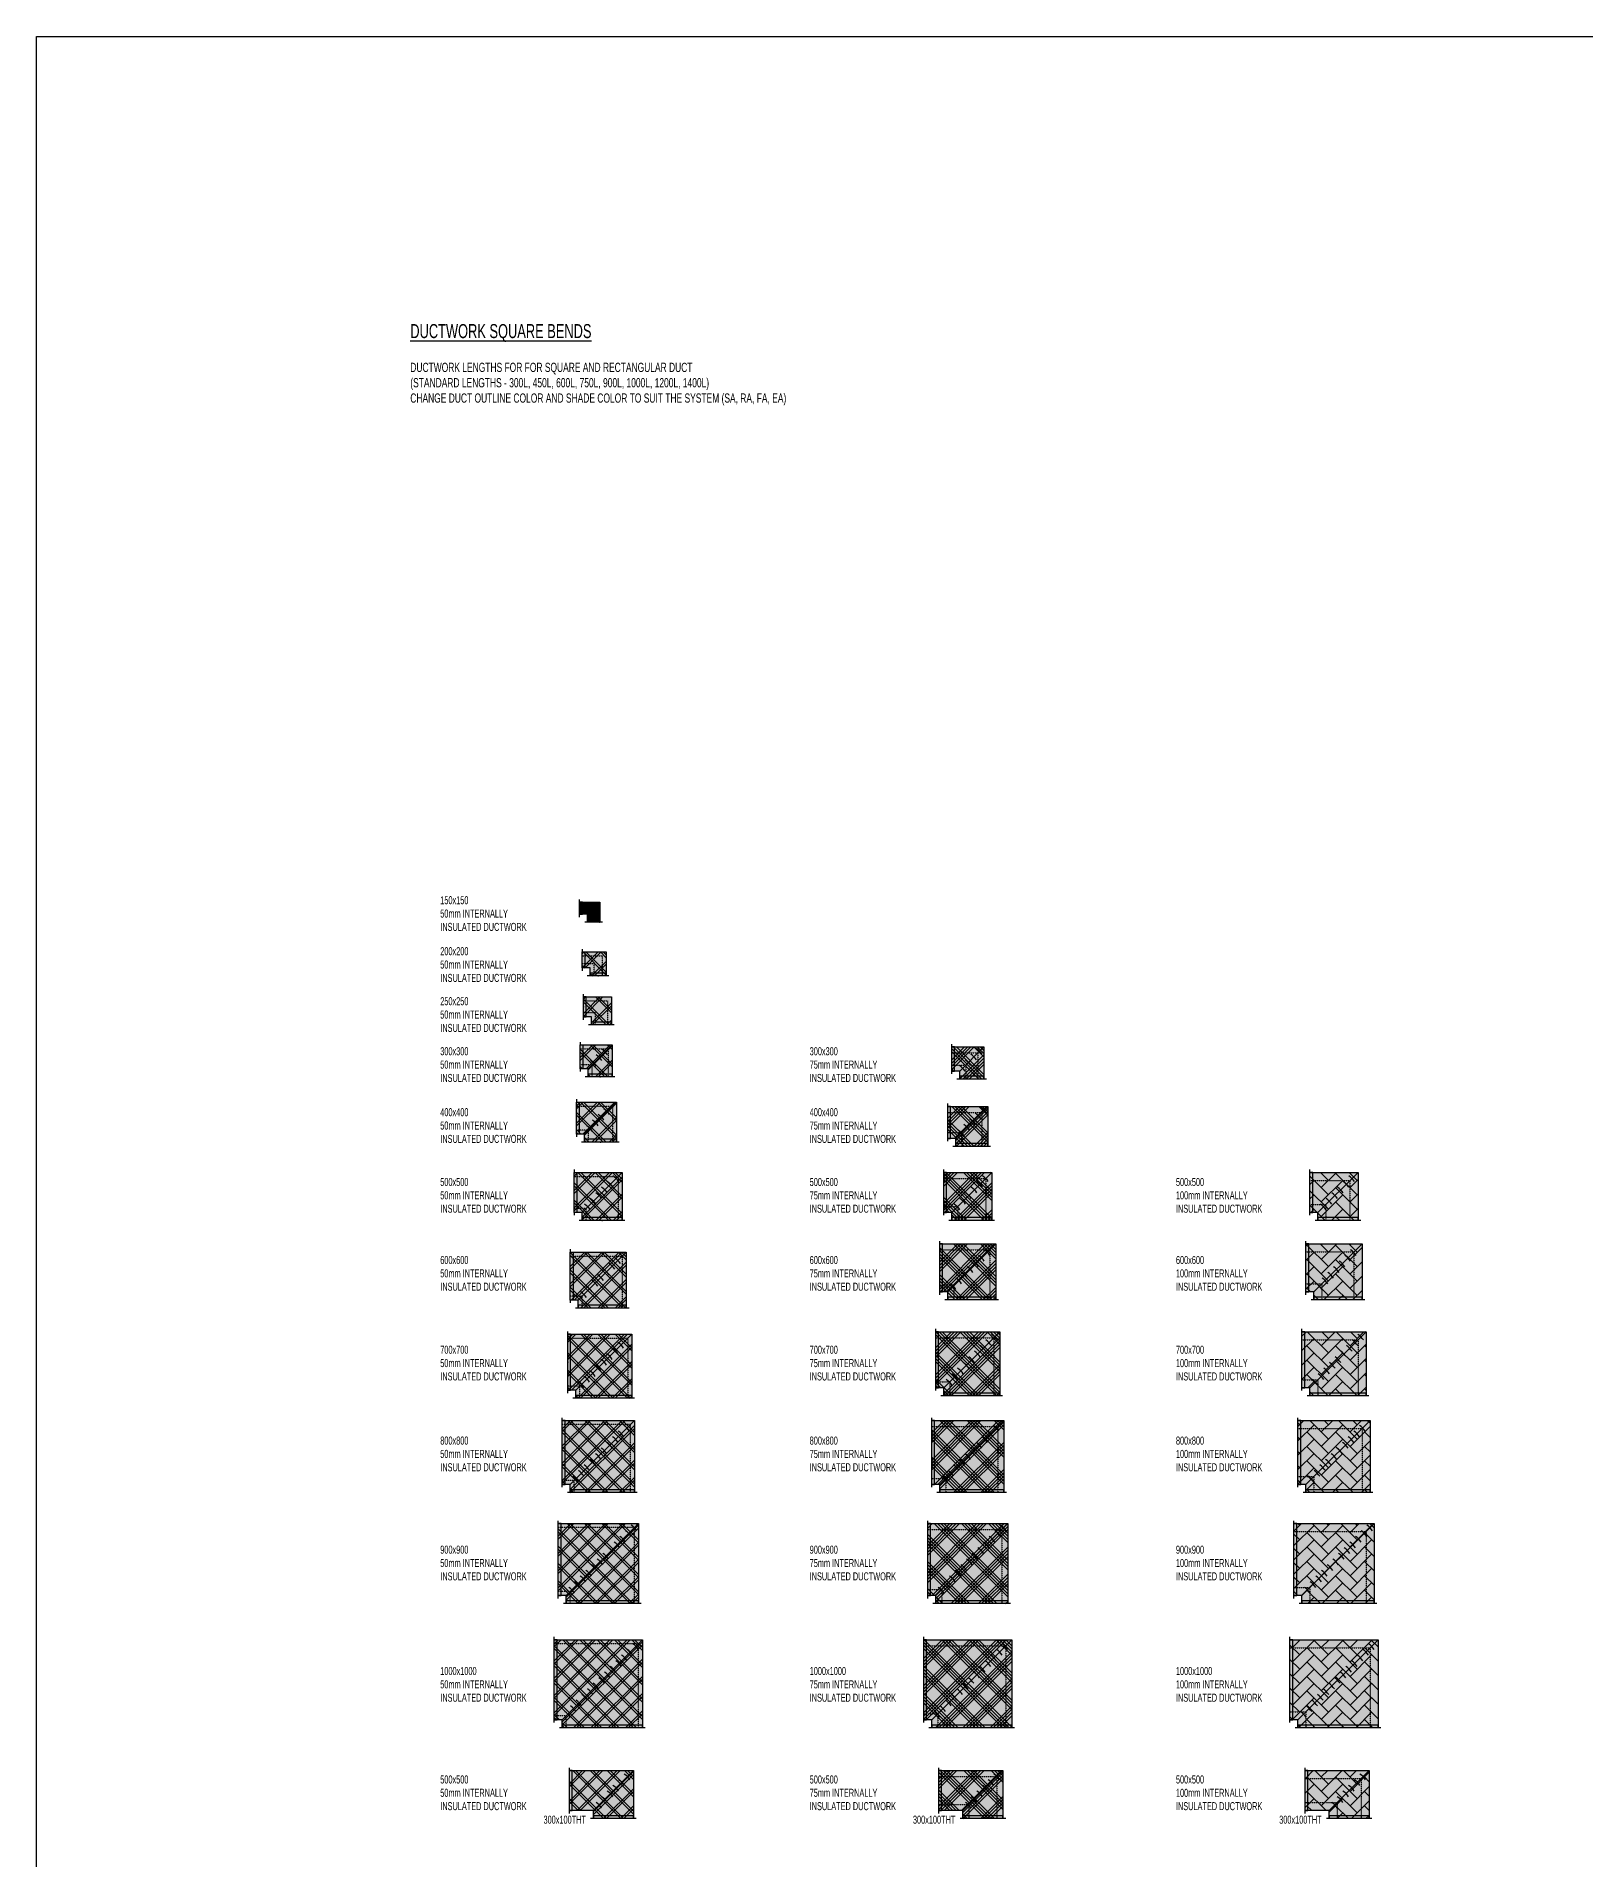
# Model space of a CAD drawing. Header units: millimetres. Extents: x 141 to 153906, y 19826 to 64501.
# Drawn here: x 92147 to 111494, y 41723 to 64501 of the extents above; entities that cross this region are included whole.
import ezdxf

# ---------------------------------------------------------------- set-up
doc = ezdxf.new("R2010")
doc.units = ezdxf.units.MM
doc.linetypes.add('Ins', pattern=[1, 0.5, -0.5])
for name, color, linetype in [('Hvac-TextLabel2', 2, 'Continuous'), ('Hvacduct-Flange', 8, 'Continuous'), ('Hvacduct-sa', 160, 'Continuous'), ('Hvacduct-sa-Shading', 163, 'Continuous'), ('Hvacduct-TurningVanes', 1, 'Continuous'), ('HvacDuctText', 7, 'Continuous'), ('Hvacins', 118, 'Continuous'), ('HvacInsulation IN', 118, 'Continuous'), ('Hvactext', 7, 'Continuous')]:
    doc.layers.add(name, color=color, linetype=linetype)
doc.styles.add('Arial Narrow_1', font='ARIALN.TTF', dxfattribs={"height": 250})
pattern_1 = [(45, (76276.46, -89129.04), (-107.76307, 107.76307), []), (45, (76312.38, -89129.04), (-107.76307, 107.76307), []), (315, (76276.46, -89129.04), (107.76307, 107.76307), []), (315, (76312.38, -89129.04), (107.76307, 107.76307), [])]
pattern_2 = [(45, (13003.98, 21556.26), (-169.7056, 169.7056), []), (45, (13043.98, 21556.26), (-169.7056, 169.7056), []), (45, (13083.98, 21556.26), (-169.7056, 169.7056), []), (45, (13123.98, 21556.26), (-169.7056, 169.7056), []), (135, (13003.98, 21556.26), (-169.7056, -169.7056), []), (135, (13043.98, 21556.26), (-169.7056, -169.7056), []), (135, (13083.98, 21556.26), (-169.7056, -169.7056), []), (135, (13123.98, 21556.26), (-169.7056, -169.7056), [])]
pattern_3 = [(45.00297, (13003.98, 21556.26), (-0.00931, 179.60512), [381, -127]), (135.00297, (13093.78, 21646.07), (0.00931, -179.60512), [381, -127])]

# ---------------------------------------------------------------- blocks, each defined once
blk = doc.blocks.new('D759')
at = {"layer": 'Hvacduct-TurningVanes', "linetype": 'Continuous'}
blk.add_arc((-256, 56), 250, 303.4843, 326.5582, dxfattribs=at)
blk = doc.blocks.new('D7AA')
at = {"layer": 'Hvacduct-TurningVanes', "linetype": 'Continuous'}
blk.add_arc((-306, 56), 250, 303.4843, 326.5582, dxfattribs=at)
blk = doc.blocks.new('D806')
at = {"layer": 'Hvacduct-TurningVanes', "linetype": 'Continuous'}
blk.add_arc((-356, 56), 250, 303.4843, 326.5582, dxfattribs=at)
blk = doc.blocks.new('D860')
at = {"layer": 'Hvacduct-TurningVanes', "linetype": 'Continuous'}
blk.add_arc((-406, 56), 250, 303.4843, 326.5582, dxfattribs=at)
blk = doc.blocks.new('D8C1')
at = {"layer": 'Hvacduct-TurningVanes'}
blk.add_arc((-456, -56), 250, 33.4843, 56.5582, dxfattribs=at)

msp = doc.modelspace()

# ---------------------------------------------------------------- hatches: boundary and pattern name
at = {"layer": 'Hvacduct-sa-Shading'}
for points in [[(99181.2, 53683.4), (98931.2, 53683.4), (98931.2, 53533.4), (99031.2, 53533.4), (99031.2, 53433.4), (99181.2, 53433.4)], [(99061.9, 52862.2), (99061.9, 52762.2), (99261.9, 52762.2), (99261.9, 53062.2), (98961.9, 53062.2), (98961.9, 52862.2)], [(99327.2, 52500), (98977.2, 52500), (98977.2, 52250), (99077.2, 52250), (99077.2, 52150), (99327.2, 52150)], [(99036.8, 51602), (99036.8, 51502), (99336.8, 51502), (99336.8, 51902), (98936.8, 51902), (98936.8, 51602)], [(103577.9, 51875.1), (103977.9, 51875.1), (103977.9, 51475.1), (103677.9, 51475.1), (103677.9, 51575.1), (103577.9, 51575.1)], [(98991.1, 50787.2), (98991.1, 50687.2), (99391.1, 50687.2), (99391.1, 51187.2), (98891.1, 51187.2), (98891.1, 50787.2)], [(103527.9, 51133.7), (104027.9, 51133.7), (104027.9, 50633.7), (103627.9, 50633.7), (103627.9, 50733.7), (103527.9, 50733.7)], [(98961, 49808.6), (98961, 49708.6), (99461, 49708.6), (99461, 50308.6), (98861, 50308.6), (98861, 49808.6)], [(103477.9, 50308.8), (104077.9, 50308.8), (104077.9, 49708.8), (103577.9, 49708.8), (103577.9, 49808.8), (103477.9, 49808.8)], [(108052.4, 50308.8), (108652.4, 50308.8), (108652.4, 49708.8), (108152.4, 49708.8), (108152.4, 49808.8), (108052.4, 49808.8)], [(98914.2, 48713.2), (98914.2, 48613.2), (99514.2, 48613.2), (99514.2, 49313.2), (98814.2, 49313.2), (98814.2, 48713.2)], [(103427.9, 49414.8), (104127.9, 49414.8), (104127.9, 48714.8), (103527.9, 48714.8), (103527.9, 48814.8), (103427.9, 48814.8)], [(108002.4, 49414.8), (108702.4, 49414.8), (108702.4, 48714.8), (108102.4, 48714.8), (108102.4, 48814.8), (108002.4, 48814.8)], [(103377.9, 48316.8), (104177.9, 48316.8), (104177.9, 47516.8), (103477.9, 47516.8), (103477.9, 47616.8), (103377.9, 47616.8)], [(107952.4, 48316.8), (108752.4, 48316.8), (108752.4, 47516.8), (108052.4, 47516.8), (108052.4, 47616.8), (107952.4, 47616.8)], [(99582.3, 48286.6), (98782.3, 48286.6), (98782.3, 47586.6), (98882.3, 47586.6), (98882.3, 47486.6), (99582.3, 47486.6)], [(98714.2, 47208.6), (99614.2, 47208.6), (99614.2, 46308.6), (98814.2, 46308.6), (98814.2, 46408.6), (98714.2, 46408.6)], [(103327.9, 47208.6), (104227.9, 47208.6), (104227.9, 46308.6), (103427.9, 46308.6), (103427.9, 46408.6), (103327.9, 46408.6)], [(107902.4, 47208.6), (108802.4, 47208.6), (108802.4, 46308.6), (108002.4, 46308.6), (108002.4, 46408.6), (107902.4, 46408.6)], [(98664.2, 45921.2), (99664.2, 45921.2), (99664.2, 44921.2), (98764.2, 44921.2), (98764.2, 45021.2), (98664.2, 45021.2)], [(103277.9, 45921.2), (104277.9, 45921.2), (104277.9, 44921.2), (103377.9, 44921.2), (103377.9, 45021.2), (103277.9, 45021.2)], [(107852.4, 45921.2), (108852.4, 45921.2), (108852.4, 44921.2), (107952.4, 44921.2), (107952.4, 45021.2), (107852.4, 45021.2)], [(98614.2, 44468.7), (99714.2, 44468.7), (99714.2, 43368.7), (98714.2, 43368.7), (98714.2, 43468.7), (98614.2, 43468.7)], [(103227.9, 44468.7), (104327.9, 44468.7), (104327.9, 43368.7), (103327.9, 43368.7), (103327.9, 43468.7), (103227.9, 43468.7)], [(107802.4, 44468.7), (108902.4, 44468.7), (108902.4, 43368.7), (107902.4, 43368.7), (107902.4, 43468.7), (107802.4, 43468.7)], [(98803.7, 42834.9), (99603.7, 42834.9), (99603.7, 42234.9), (99103.7, 42234.9), (99103.7, 42334.9), (98803.7, 42334.9)], [(103417.4, 42834.9), (104217.4, 42834.9), (104217.4, 42234.9), (103717.4, 42234.9), (103717.4, 42334.9), (103417.4, 42334.9)], [(107991.9, 42834.9), (108791.9, 42834.9), (108791.9, 42234.9), (108291.9, 42234.9), (108291.9, 42334.9), (107991.9, 42334.9)]]:
    msp.add_hatch(color=256, dxfattribs=at).paths.add_polyline_path(points)
at = {"layer": 'HvacInsulation IN'}
h = msp.add_hatch(dxfattribs=at)
h.set_pattern_fill('CONC_EXISTING', color=256, scale=20, style=0)
h.set_pattern_definition([(45, (76276.46, -89267.2), (-107.76307, 107.76307), []), (45, (76312.38, -89267.2), (-107.76307, 107.76307), []), (315, (76276.46, -89267.2), (107.76307, 107.76307), []), (315, (76312.38, -89267.2), (107.76307, 107.76307), [])])
h.paths.add_polyline_path([(99181.2, 53683.4), (98931.2, 53683.4), (98931.2, 53533.4), (99031.2, 53533.4), (99031.2, 53433.4), (99181.2, 53433.4)])
h = msp.add_hatch(dxfattribs=at)
h.set_pattern_fill('CONC_EXISTING', color=256, scale=20, angle=90, style=0)
h.set_pattern_definition([(135, (241226.22, 29349.32), (-107.76307, -107.76307), []), (135, (241226.22, 29385.24), (-107.76307, -107.76307), []), (45, (241226.22, 29349.32), (-107.76307, 107.76307), []), (45, (241226.22, 29385.24), (-107.76307, 107.76307), [])])
h.paths.add_polyline_path([(99061.9, 52862.2), (99061.9, 52762.2), (99261.9, 52762.2), (99261.9, 53062.2), (98961.9, 53062.2), (98961.9, 52862.2)])
h = msp.add_hatch(dxfattribs=at)
h.set_pattern_fill('CONC_EXISTING', color=256, scale=20, style=0)
h.set_pattern_definition([(45, (75664.1, -89129.04), (-107.76307, 107.76307), []), (45, (75700.01, -89129.04), (-107.76307, 107.76307), []), (315, (75664.1, -89129.04), (107.76307, 107.76307), []), (315, (75700.01, -89129.04), (107.76307, 107.76307), [])])
h.paths.add_polyline_path([(99327.2, 52500), (98977.2, 52500), (98977.2, 52250), (99077.2, 52250), (99077.2, 52150), (99327.2, 52150)])
h = msp.add_hatch(dxfattribs=at)
h.set_pattern_fill('CONC_EXISTING', color=256, scale=20, angle=90, style=0)
h.set_pattern_definition([(135, (240050.66, 28158.5), (-107.76307, -107.76307), []), (135, (240050.66, 28194.42), (-107.76307, -107.76307), []), (45, (240050.66, 28158.5), (-107.76307, 107.76307), []), (45, (240050.66, 28194.42), (-107.76307, 107.76307), [])])
h.paths.add_polyline_path([(99036.8, 51602), (99036.8, 51502), (99336.8, 51502), (99336.8, 51902), (98936.8, 51902), (98936.8, 51602)])
h = msp.add_hatch(dxfattribs=at)
h.set_pattern_fill('INS100I', color=256, scale=40, style=0)
h.set_pattern_definition(pattern_2)
h.paths.add_polyline_path([(103577.9, 51875.1), (103977.9, 51875.1), (103977.9, 51475.1), (103677.9, 51475.1), (103677.9, 51575.1), (103577.9, 51575.1)])
h = msp.add_hatch(dxfattribs=at)
h.set_pattern_fill('CONC_EXISTING', color=256, scale=20, angle=90, style=0)
h.set_pattern_definition([(135, (239265.48, 27247.57), (-107.76307, -107.76307), []), (135, (239265.48, 27283.5), (-107.76307, -107.76307), []), (45, (239265.48, 27247.57), (-107.76307, 107.76307), []), (45, (239265.48, 27283.5), (-107.76307, 107.76307), [])])
h.paths.add_polyline_path([(98991.1, 50787.2), (98991.1, 50687.2), (99391.1, 50687.2), (99391.1, 51187.2), (98891.1, 51187.2), (98891.1, 50787.2)])
h = msp.add_hatch(dxfattribs=at)
h.set_pattern_fill('INS100I', color=256, scale=40, style=0)
h.set_pattern_definition(pattern_2)
h.paths.add_polyline_path([(103527.9, 51133.7), (104027.9, 51133.7), (104027.9, 50633.7), (103627.9, 50633.7), (103627.9, 50733.7), (103527.9, 50733.7)])
h = msp.add_hatch(dxfattribs=at)
h.set_pattern_fill('CONC_EXISTING', color=256, scale=20, angle=90, style=0)
h.set_pattern_definition([(135, (238462.38, 26062.02), (-107.76307, -107.76307), []), (135, (238462.38, 26097.94), (-107.76307, -107.76307), []), (45, (238462.38, 26062.02), (-107.76307, 107.76307), []), (45, (238462.38, 26097.94), (-107.76307, 107.76307), [])])
h.paths.add_polyline_path([(98961, 49808.6), (98961, 49708.6), (99461, 49708.6), (99461, 50308.6), (98861, 50308.6), (98861, 49808.6)])
h = msp.add_hatch(dxfattribs=at)
h.set_pattern_fill('INS100I', color=256, scale=40, style=0)
h.set_pattern_definition(pattern_2)
h.paths.add_polyline_path([(103477.9, 50308.8), (104077.9, 50308.8), (104077.9, 49708.8), (103577.9, 49708.8), (103577.9, 49808.8), (103477.9, 49808.8)])
h = msp.add_hatch(dxfattribs=at)
h.set_pattern_fill('HERRING_45', color=256, scale=5, angle=45.00297, style=0)
h.set_pattern_definition(pattern_3)
h.paths.add_polyline_path([(108052.4, 50308.8), (108652.4, 50308.8), (108652.4, 49708.8), (108152.4, 49708.8), (108152.4, 49808.8), (108052.4, 49808.8)])
h = msp.add_hatch(dxfattribs=at)
h.set_pattern_fill('CONC_EXISTING', color=256, scale=20, angle=90, style=0)
h.set_pattern_definition([(135, (237484.3, 24828.46), (-107.76307, -107.76307), []), (135, (237484.3, 24864.38), (-107.76307, -107.76307), []), (45, (237484.3, 24828.46), (-107.76307, 107.76307), []), (45, (237484.3, 24864.38), (-107.76307, 107.76307), [])])
h.paths.add_polyline_path([(98914.2, 48713.2), (98914.2, 48613.2), (99514.2, 48613.2), (99514.2, 49313.2), (98814.2, 49313.2), (98814.2, 48713.2)])
h = msp.add_hatch(dxfattribs=at)
h.set_pattern_fill('INS100I', color=256, scale=40, style=0)
h.set_pattern_definition(pattern_2)
h.paths.add_polyline_path([(103427.9, 49414.8), (104127.9, 49414.8), (104127.9, 48714.8), (103527.9, 48714.8), (103527.9, 48814.8), (103427.9, 48814.8)])
h = msp.add_hatch(dxfattribs=at)
h.set_pattern_fill('HERRING_45', color=256, scale=5, angle=45.00297, style=0)
h.set_pattern_definition(pattern_3)
h.paths.add_polyline_path([(108002.4, 49414.8), (108702.4, 49414.8), (108702.4, 48714.8), (108102.4, 48714.8), (108102.4, 48814.8), (108002.4, 48814.8)])
h = msp.add_hatch(dxfattribs=at)
h.set_pattern_fill('INS100I', color=256, scale=40, style=0)
h.set_pattern_definition(pattern_2)
h.paths.add_polyline_path([(103377.9, 48316.8), (104177.9, 48316.8), (104177.9, 47516.8), (103477.9, 47516.8), (103477.9, 47616.8), (103377.9, 47616.8)])
h = msp.add_hatch(dxfattribs=at)
h.set_pattern_fill('HERRING_45', color=256, scale=5, angle=45.00297, style=0)
h.set_pattern_definition(pattern_3)
h.paths.add_polyline_path([(107952.4, 48316.8), (108752.4, 48316.8), (108752.4, 47516.8), (108052.4, 47516.8), (108052.4, 47616.8), (107952.4, 47616.8)])
h = msp.add_hatch(dxfattribs=at)
h.set_pattern_fill('CONC_EXISTING', color=256, scale=20, style=0)
h.set_pattern_definition([(45, (75079.01, -89277.79), (-107.76307, 107.76307), []), (45, (75114.93, -89277.79), (-107.76307, 107.76307), []), (315, (75079.01, -89277.79), (107.76307, 107.76307), []), (315, (75114.93, -89277.79), (107.76307, 107.76307), [])])
h.paths.add_polyline_path([(99582.3, 48286.6), (98782.3, 48286.6), (98782.3, 47586.6), (98882.3, 47586.6), (98882.3, 47486.6), (99582.3, 47486.6)])
h = msp.add_hatch(dxfattribs=at)
h.set_pattern_fill('CONC_EXISTING', color=256, scale=20, style=0)
h.set_pattern_definition(pattern_1)
h.paths.add_polyline_path([(98714.2, 47208.6), (99614.2, 47208.6), (99614.2, 46308.6), (98814.2, 46308.6), (98814.2, 46408.6), (98714.2, 46408.6)])
h = msp.add_hatch(dxfattribs=at)
h.set_pattern_fill('INS100I', color=256, scale=40, style=0)
h.set_pattern_definition(pattern_2)
h.paths.add_polyline_path([(103327.9, 47208.6), (104227.9, 47208.6), (104227.9, 46308.6), (103427.9, 46308.6), (103427.9, 46408.6), (103327.9, 46408.6)])
h = msp.add_hatch(dxfattribs=at)
h.set_pattern_fill('HERRING_45', color=256, scale=5, angle=45.00297, style=0)
h.set_pattern_definition(pattern_3)
h.paths.add_polyline_path([(107902.4, 47208.6), (108802.4, 47208.6), (108802.4, 46308.6), (108002.4, 46308.6), (108002.4, 46408.6), (107902.4, 46408.6)])
h = msp.add_hatch(dxfattribs=at)
h.set_pattern_fill('CONC_EXISTING', color=256, scale=20, style=0)
h.set_pattern_definition(pattern_1)
h.paths.add_polyline_path([(98664.2, 45921.2), (99664.2, 45921.2), (99664.2, 44921.2), (98764.2, 44921.2), (98764.2, 45021.2), (98664.2, 45021.2)])
h = msp.add_hatch(dxfattribs=at)
h.set_pattern_fill('INS100I', color=256, scale=40, style=0)
h.set_pattern_definition(pattern_2)
h.paths.add_polyline_path([(103277.9, 45921.2), (104277.9, 45921.2), (104277.9, 44921.2), (103377.9, 44921.2), (103377.9, 45021.2), (103277.9, 45021.2)])
h = msp.add_hatch(dxfattribs=at)
h.set_pattern_fill('HERRING_45', color=256, scale=5, angle=45.00297, style=0)
h.set_pattern_definition(pattern_3)
h.paths.add_polyline_path([(107852.4, 45921.2), (108852.4, 45921.2), (108852.4, 44921.2), (107952.4, 44921.2), (107952.4, 45021.2), (107852.4, 45021.2)])
h = msp.add_hatch(dxfattribs=at)
h.set_pattern_fill('CONC_EXISTING', color=256, scale=20, style=0)
h.set_pattern_definition(pattern_1)
h.paths.add_polyline_path([(98614.2, 44468.7), (99714.2, 44468.7), (99714.2, 43368.7), (98714.2, 43368.7), (98714.2, 43468.7), (98614.2, 43468.7)])
h = msp.add_hatch(dxfattribs=at)
h.set_pattern_fill('INS100I', color=256, scale=40, style=0)
h.set_pattern_definition(pattern_2)
h.paths.add_polyline_path([(103227.9, 44468.7), (104327.9, 44468.7), (104327.9, 43368.7), (103327.9, 43368.7), (103327.9, 43468.7), (103227.9, 43468.7)])
h = msp.add_hatch(dxfattribs=at)
h.set_pattern_fill('HERRING_45', color=256, scale=5, angle=45.00297, style=0)
h.set_pattern_definition(pattern_3)
h.paths.add_polyline_path([(107802.4, 44468.7), (108902.4, 44468.7), (108902.4, 43368.7), (107902.4, 43368.7), (107902.4, 43468.7), (107802.4, 43468.7)])
h = msp.add_hatch(dxfattribs=at)
h.set_pattern_fill('CONC_EXISTING', color=256, scale=20, style=0)
h.set_pattern_definition(pattern_1)
h.paths.add_polyline_path([(98803.7, 42834.9), (99603.7, 42834.9), (99603.7, 42234.9), (99103.7, 42234.9), (99103.7, 42334.9), (98803.7, 42334.9)])
h = msp.add_hatch(dxfattribs=at)
h.set_pattern_fill('INS100I', color=256, scale=40, style=0)
h.set_pattern_definition(pattern_2)
h.paths.add_polyline_path([(103417.4, 42834.9), (104217.4, 42834.9), (104217.4, 42234.9), (103717.4, 42234.9), (103717.4, 42334.9), (103417.4, 42334.9)])
h = msp.add_hatch(dxfattribs=at)
h.set_pattern_fill('HERRING_45', color=256, scale=5, angle=45.00297, style=0)
h.set_pattern_definition(pattern_3)
h.paths.add_polyline_path([(107991.9, 42834.9), (108791.9, 42834.9), (108791.9, 42234.9), (108291.9, 42234.9), (108291.9, 42334.9), (107991.9, 42334.9)])

# ---------------------------------------------------------------- linework, layer by layer
msp.add_lwpolyline([(92147.1, 64500.7), (153906.1, 64500.7), (153906.1, 19825.7), (92147.1, 19825.7)], close=True)
for p in [(98931.2, 53608.4), (99161.9, 52762.2), (98977.2, 52375), (99186.8, 51502), (99191.1, 50687.2), (99211, 49708.6), (99214.2, 48613.2), (98782.3, 47936.6)]:
    msp.add_point(p)
at = {"layer": 'Hvacduct-Flange', "elevation": 100.5, "flags": 128}
for points in [[(103577.9, 51540.1), (103577.9, 51575.1), (103612.9, 51575.1), (103612.9, 51875.1), (103577.9, 51875.1), (103577.9, 51910.1)], [(104012.9, 51475.1), (103977.9, 51475.1), (103977.9, 51510.1), (103677.9, 51510.1), (103677.9, 51475.1), (103642.9, 51475.1)], [(103527.9, 50698.7), (103527.9, 50733.7), (103562.9, 50733.7), (103562.9, 51133.7), (103527.9, 51133.7), (103527.9, 51168.7)], [(104062.9, 50633.7), (104027.9, 50633.7), (104027.9, 50668.7), (103627.9, 50668.7), (103627.9, 50633.7), (103592.9, 50633.7)], [(103477.9, 49773.8), (103477.9, 49808.8), (103512.9, 49808.8), (103512.9, 50308.8), (103477.9, 50308.8), (103477.9, 50343.8)], [(108052.4, 49773.8), (108052.4, 49808.8), (108087.4, 49808.8), (108087.4, 50308.8), (108052.4, 50308.8), (108052.4, 50343.8)], [(104112.9, 49708.8), (104077.9, 49708.8), (104077.9, 49743.8), (103577.9, 49743.8), (103577.9, 49708.8), (103542.9, 49708.8)], [(108687.4, 49708.8), (108652.4, 49708.8), (108652.4, 49743.8), (108152.4, 49743.8), (108152.4, 49708.8), (108117.4, 49708.8)], [(103427.9, 48779.8), (103427.9, 48814.8), (103462.9, 48814.8), (103462.9, 49414.8), (103427.9, 49414.8), (103427.9, 49449.8)], [(108002.4, 48779.8), (108002.4, 48814.8), (108037.4, 48814.8), (108037.4, 49414.8), (108002.4, 49414.8), (108002.4, 49449.8)], [(104162.9, 48714.8), (104127.9, 48714.8), (104127.9, 48749.8), (103527.9, 48749.8), (103527.9, 48714.8), (103492.9, 48714.8)], [(108737.4, 48714.8), (108702.4, 48714.8), (108702.4, 48749.8), (108102.4, 48749.8), (108102.4, 48714.8), (108067.4, 48714.8)], [(103377.9, 47581.8), (103377.9, 47616.8), (103412.9, 47616.8), (103412.9, 48316.8), (103377.9, 48316.8), (103377.9, 48351.8)], [(107952.4, 47581.8), (107952.4, 47616.8), (107987.4, 47616.8), (107987.4, 48316.8), (107952.4, 48316.8), (107952.4, 48351.8)], [(104212.9, 47516.8), (104177.9, 47516.8), (104177.9, 47551.8), (103477.9, 47551.8), (103477.9, 47516.8), (103442.9, 47516.8)], [(108787.4, 47516.8), (108752.4, 47516.8), (108752.4, 47551.8), (108052.4, 47551.8), (108052.4, 47516.8), (108017.4, 47516.8)], [(98714.2, 46373.6), (98714.2, 46408.6), (98749.2, 46408.6), (98749.2, 47208.6), (98714.2, 47208.6), (98714.2, 47243.6)], [(103327.9, 46373.6), (103327.9, 46408.6), (103362.9, 46408.6), (103362.9, 47208.6), (103327.9, 47208.6), (103327.9, 47243.6)], [(107902.4, 46373.6), (107902.4, 46408.6), (107937.4, 46408.6), (107937.4, 47208.6), (107902.4, 47208.6), (107902.4, 47243.6)], [(99649.2, 46308.6), (99614.2, 46308.6), (99614.2, 46343.6), (98814.2, 46343.6), (98814.2, 46308.6), (98779.2, 46308.6)], [(104262.9, 46308.6), (104227.9, 46308.6), (104227.9, 46343.6), (103427.9, 46343.6), (103427.9, 46308.6), (103392.9, 46308.6)], [(108837.4, 46308.6), (108802.4, 46308.6), (108802.4, 46343.6), (108002.4, 46343.6), (108002.4, 46308.6), (107967.4, 46308.6)], [(98664.2, 44986.2), (98664.2, 45021.2), (98699.2, 45021.2), (98699.2, 45921.2), (98664.2, 45921.2), (98664.2, 45956.2)], [(103277.9, 44986.2), (103277.9, 45021.2), (103312.9, 45021.2), (103312.9, 45921.2), (103277.9, 45921.2), (103277.9, 45956.2)], [(107852.4, 44986.2), (107852.4, 45021.2), (107887.4, 45021.2), (107887.4, 45921.2), (107852.4, 45921.2), (107852.4, 45956.2)], [(99699.2, 44921.2), (99664.2, 44921.2), (99664.2, 44956.2), (98764.2, 44956.2), (98764.2, 44921.2), (98729.2, 44921.2)], [(104312.9, 44921.2), (104277.9, 44921.2), (104277.9, 44956.2), (103377.9, 44956.2), (103377.9, 44921.2), (103342.9, 44921.2)], [(108887.4, 44921.2), (108852.4, 44921.2), (108852.4, 44956.2), (107952.4, 44956.2), (107952.4, 44921.2), (107917.4, 44921.2)], [(98614.2, 43433.7), (98614.2, 43468.7), (98649.2, 43468.7), (98649.2, 44468.7), (98614.2, 44468.7), (98614.2, 44503.7)], [(103227.9, 43433.7), (103227.9, 43468.7), (103262.9, 43468.7), (103262.9, 44468.7), (103227.9, 44468.7), (103227.9, 44503.7)], [(107802.4, 43433.7), (107802.4, 43468.7), (107837.4, 43468.7), (107837.4, 44468.7), (107802.4, 44468.7), (107802.4, 44503.7)], [(99749.2, 43368.7), (99714.2, 43368.7), (99714.2, 43403.7), (98714.2, 43403.7), (98714.2, 43368.7), (98679.2, 43368.7)], [(104362.9, 43368.7), (104327.9, 43368.7), (104327.9, 43403.7), (103327.9, 43403.7), (103327.9, 43368.7), (103292.9, 43368.7)], [(108937.4, 43368.7), (108902.4, 43368.7), (108902.4, 43403.7), (107902.4, 43403.7), (107902.4, 43368.7), (107867.4, 43368.7)], [(98803.7, 42299.9), (98803.7, 42334.9), (98838.7, 42334.9), (98838.7, 42834.9), (98803.7, 42834.9), (98803.7, 42869.9)], [(103417.4, 42299.9), (103417.4, 42334.9), (103452.4, 42334.9), (103452.4, 42834.9), (103417.4, 42834.9), (103417.4, 42869.9)], [(107991.9, 42299.9), (107991.9, 42334.9), (108026.9, 42334.9), (108026.9, 42834.9), (107991.9, 42834.9), (107991.9, 42869.9)], [(99638.7, 42234.9), (99603.7, 42234.9), (99603.7, 42269.9), (99103.7, 42269.9), (99103.7, 42234.9), (99068.7, 42234.9)], [(104252.4, 42234.9), (104217.4, 42234.9), (104217.4, 42269.9), (103717.4, 42269.9), (103717.4, 42234.9), (103682.4, 42234.9)], [(108826.9, 42234.9), (108791.9, 42234.9), (108791.9, 42269.9), (108291.9, 42269.9), (108291.9, 42234.9), (108256.9, 42234.9)]]:
    msp.add_lwpolyline(points, dxfattribs=at)
at = {"layer": 'Hvacduct-sa', "flags": 128}
for points in [[(98931.2, 53498.4), (98931.2, 53533.4), (98966.2, 53533.4), (98966.2, 53683.4), (98931.2, 53683.4), (98931.2, 53718.4)], [(99216.2, 53433.4), (99181.2, 53433.4), (99181.2, 53468.4), (99031.2, 53468.4), (99031.2, 53433.4), (98996.2, 53433.4)], [(98961.9, 53097.2), (98961.9, 53062.2), (98996.9, 53062.2), (98996.9, 52862.2), (98961.9, 52862.2), (98961.9, 52827.2)], [(99296.9, 52762.2), (99261.9, 52762.2), (99261.9, 52797.2), (99061.9, 52797.2), (99061.9, 52762.2), (99026.9, 52762.2)], [(98977.2, 52215), (98977.2, 52250), (99012.2, 52250), (99012.2, 52500), (98977.2, 52500), (98977.2, 52535)], [(99362.2, 52150), (99327.2, 52150), (99327.2, 52185), (99077.2, 52185), (99077.2, 52150), (99042.2, 52150)], [(98936.8, 51937), (98936.8, 51902), (98971.8, 51902), (98971.8, 51602), (98936.8, 51602), (98936.8, 51567)], [(99371.8, 51502), (99336.8, 51502), (99336.8, 51537), (99036.8, 51537), (99036.8, 51502), (99001.8, 51502)], [(98891.1, 51222.2), (98891.1, 51187.2), (98926.1, 51187.2), (98926.1, 50787.2), (98891.1, 50787.2), (98891.1, 50752.2)], [(99426.1, 50687.2), (99391.1, 50687.2), (99391.1, 50722.2), (98991.1, 50722.2), (98991.1, 50687.2), (98956.1, 50687.2)], [(98861, 50343.6), (98861, 50308.6), (98896, 50308.6), (98896, 49808.6), (98861, 49808.6), (98861, 49773.6)], [(99496, 49708.6), (99461, 49708.6), (99461, 49743.6), (98961, 49743.6), (98961, 49708.6), (98926, 49708.6)], [(98814.2, 49348.2), (98814.2, 49313.2), (98849.2, 49313.2), (98849.2, 48713.2), (98814.2, 48713.2), (98814.2, 48678.2)], [(99549.2, 48613.2), (99514.2, 48613.2), (99514.2, 48648.2), (98914.2, 48648.2), (98914.2, 48613.2), (98879.2, 48613.2)], [(98782.3, 47551.6), (98782.3, 47586.6), (98817.3, 47586.6), (98817.3, 48286.6), (98782.3, 48286.6), (98782.3, 48321.6)], [(99617.3, 47486.6), (99582.3, 47486.6), (99582.3, 47521.6), (98882.3, 47521.6), (98882.3, 47486.6), (98847.3, 47486.6)]]:
    msp.add_lwpolyline(points, dxfattribs=at)
for points in [[(98931.2, 53683.4), (99181.2, 53683.4), (99181.2, 53433.4), (99031.2, 53433.4), (99031.2, 53533.4), (98931.2, 53533.4)], [(99061.9, 52762.2), (99061.9, 52862.2), (98961.9, 52862.2), (98961.9, 53062.2), (99261.9, 53062.2), (99261.9, 52762.2)], [(98977.2, 52500), (99327.2, 52500), (99327.2, 52150), (99077.2, 52150), (99077.2, 52250), (98977.2, 52250)], [(99036.8, 51502), (99036.8, 51602), (98936.8, 51602), (98936.8, 51902), (99336.8, 51902), (99336.8, 51502)], [(98991.1, 50687.2), (98991.1, 50787.2), (98891.1, 50787.2), (98891.1, 51187.2), (99391.1, 51187.2), (99391.1, 50687.2)], [(98961, 49708.6), (98961, 49808.6), (98861, 49808.6), (98861, 50308.6), (99461, 50308.6), (99461, 49708.6)], [(98914.2, 48613.2), (98914.2, 48713.2), (98814.2, 48713.2), (98814.2, 49313.2), (99514.2, 49313.2), (99514.2, 48613.2)], [(98782.3, 48286.6), (99582.3, 48286.6), (99582.3, 47486.6), (98882.3, 47486.6), (98882.3, 47586.6), (98782.3, 47586.6)]]:
    msp.add_lwpolyline(points, close=True, dxfattribs=at)
at = {"layer": 'Hvacduct-sa', "elevation": 100.5, "flags": 128}
for points in [[(103577.9, 51875.1), (103977.9, 51875.1), (103977.9, 51475.1), (103677.9, 51475.1), (103677.9, 51575.1), (103577.9, 51575.1)], [(103527.9, 51133.7), (104027.9, 51133.7), (104027.9, 50633.7), (103627.9, 50633.7), (103627.9, 50733.7), (103527.9, 50733.7)], [(103477.9, 50308.8), (104077.9, 50308.8), (104077.9, 49708.8), (103577.9, 49708.8), (103577.9, 49808.8), (103477.9, 49808.8)], [(108052.4, 50308.8), (108652.4, 50308.8), (108652.4, 49708.8), (108152.4, 49708.8), (108152.4, 49808.8), (108052.4, 49808.8)], [(103427.9, 49414.8), (104127.9, 49414.8), (104127.9, 48714.8), (103527.9, 48714.8), (103527.9, 48814.8), (103427.9, 48814.8)], [(108002.4, 49414.8), (108702.4, 49414.8), (108702.4, 48714.8), (108102.4, 48714.8), (108102.4, 48814.8), (108002.4, 48814.8)], [(103377.9, 48316.8), (104177.9, 48316.8), (104177.9, 47516.8), (103477.9, 47516.8), (103477.9, 47616.8), (103377.9, 47616.8)], [(107952.4, 48316.8), (108752.4, 48316.8), (108752.4, 47516.8), (108052.4, 47516.8), (108052.4, 47616.8), (107952.4, 47616.8)], [(98714.2, 47208.6), (99614.2, 47208.6), (99614.2, 46308.6), (98814.2, 46308.6), (98814.2, 46408.6), (98714.2, 46408.6)], [(103327.9, 47208.6), (104227.9, 47208.6), (104227.9, 46308.6), (103427.9, 46308.6), (103427.9, 46408.6), (103327.9, 46408.6)], [(107902.4, 47208.6), (108802.4, 47208.6), (108802.4, 46308.6), (108002.4, 46308.6), (108002.4, 46408.6), (107902.4, 46408.6)], [(98664.2, 45921.2), (99664.2, 45921.2), (99664.2, 44921.2), (98764.2, 44921.2), (98764.2, 45021.2), (98664.2, 45021.2)], [(103277.9, 45921.2), (104277.9, 45921.2), (104277.9, 44921.2), (103377.9, 44921.2), (103377.9, 45021.2), (103277.9, 45021.2)], [(107852.4, 45921.2), (108852.4, 45921.2), (108852.4, 44921.2), (107952.4, 44921.2), (107952.4, 45021.2), (107852.4, 45021.2)], [(98614.2, 44468.7), (99714.2, 44468.7), (99714.2, 43368.7), (98714.2, 43368.7), (98714.2, 43468.7), (98614.2, 43468.7)], [(103227.9, 44468.7), (104327.9, 44468.7), (104327.9, 43368.7), (103327.9, 43368.7), (103327.9, 43468.7), (103227.9, 43468.7)], [(107802.4, 44468.7), (108902.4, 44468.7), (108902.4, 43368.7), (107902.4, 43368.7), (107902.4, 43468.7), (107802.4, 43468.7)], [(98803.7, 42834.9), (99603.7, 42834.9), (99603.7, 42234.9), (99103.7, 42234.9), (99103.7, 42334.9), (98803.7, 42334.9)], [(103417.4, 42834.9), (104217.4, 42834.9), (104217.4, 42234.9), (103717.4, 42234.9), (103717.4, 42334.9), (103417.4, 42334.9)], [(107991.9, 42834.9), (108791.9, 42834.9), (108791.9, 42234.9), (108291.9, 42234.9), (108291.9, 42334.9), (107991.9, 42334.9)]]:
    msp.add_lwpolyline(points, close=True, dxfattribs=at)
at = {"layer": 'Hvacduct-TurningVanes', "flags": 128}
for points in [[(99036.8, 51602), (99336.8, 51902)], [(98991.1, 50787.2), (99391.1, 51187.2)], [(98961, 49808.6), (99461, 50308.6)], [(98914.2, 48713.2), (99514.2, 49313.2)], [(98882.3, 47586.6), (99582.3, 48286.6)]]:
    msp.add_lwpolyline(points, dxfattribs=at)
at = {"layer": 'Hvacduct-TurningVanes', "elevation": 100.5, "flags": 128}
for points in [[(103677.9, 51575.1), (103977.9, 51875.1)], [(103627.9, 50733.7), (104027.9, 51133.7)], [(103577.9, 49808.8), (104077.9, 50308.8)], [(108152.4, 49808.8), (108652.4, 50308.8)], [(103527.9, 48814.8), (104127.9, 49414.8)], [(108102.4, 48814.8), (108702.4, 49414.8)], [(103477.9, 47616.8), (104177.9, 48316.8)], [(108052.4, 47616.8), (108752.4, 48316.8)], [(98814.2, 46408.6), (99614.2, 47208.6)], [(103427.9, 46408.6), (104227.9, 47208.6)], [(108002.4, 46408.6), (108802.4, 47208.6)], [(98764.2, 45021.2), (99664.2, 45921.2)], [(103377.9, 45021.2), (104277.9, 45921.2)], [(107952.4, 45021.2), (108852.4, 45921.2)], [(98714.2, 43468.7), (99714.2, 44468.7)], [(103327.9, 43468.7), (104327.9, 44468.7)], [(107902.4, 43468.7), (108902.4, 44468.7)], [(99103.7, 42334.9), (99603.7, 42834.9)], [(103717.4, 42334.9), (104217.4, 42834.9)], [(108291.9, 42334.9), (108791.9, 42834.9)]]:
    msp.add_lwpolyline(points, dxfattribs=at)
at = {"layer": 'Hvacduct-TurningVanes'}
for centre in [(103608.2, 51505.4, 100.5), (103678.9, 51576.2, 100.5), (103749.6, 51646.9, 100.5), (103537.5, 51434.7, 100.5), (103734, 50839.8, 100.5), (103804.7, 50910.5, 100.5), (103521.8, 50627.7, 100.5), (103592.5, 50698.4, 100.5), (103663.2, 50769.1, 100.5), (103684, 49914.9, 100.5), (103754.7, 49985.6, 100.5), (103825.4, 50056.3, 100.5), (108258.5, 49914.9, 100.5), (108329.2, 49985.6, 100.5), (108399.9, 50056.3, 100.5), (103471.8, 49702.7, 100.5), (103542.5, 49773.4, 100.5), (103613.2, 49844.2, 100.5), (108046.3, 49702.7, 100.5), (108117.1, 49773.4, 100.5), (108187.8, 49844.2, 100.5), (103704.7, 48991.5, 100.5), (103775.4, 49062.3, 100.5), (103846.1, 49133, 100.5), (108279.2, 48991.5, 100.5), (108349.9, 49062.3, 100.5), (108420.6, 49133, 100.5), (103492.5, 48779.4, 100.5), (103563.2, 48850.1, 100.5), (103634, 48920.8, 100.5), (108067.1, 48779.4, 100.5), (108137.8, 48850.1, 100.5), (108208.5, 48920.8, 100.5), (103421.8, 48708.7, 100.5), (107996.3, 48708.7, 100.5), (103725.4, 47864.3, 100.5), (103796.1, 47935, 100.5), (103866.8, 48005.8, 100.5), (103937.5, 48076.5, 100.5), (108299.9, 47864.3, 100.5), (108370.6, 47935, 100.5), (108441.3, 48005.8, 100.5), (108512, 48076.5, 100.5), (103513.2, 47652.2, 100.5), (103584, 47722.9, 100.5), (103654.7, 47793.6, 100.5), (108087.8, 47652.2, 100.5), (108158.5, 47722.9, 100.5), (108229.2, 47793.6, 100.5), (103371.8, 47510.7, 100.5), (103442.5, 47581.4, 100.5), (107946.3, 47510.7, 100.5), (108017.1, 47581.4, 100.5), (99132.4, 46726.8, 100.5), (99203.1, 46797.5, 100.5), (99273.8, 46868.2, 100.5), (99344.5, 46938.9, 100.5), (103746.1, 46726.8, 100.5), (103816.8, 46797.5, 100.5), (103887.5, 46868.2, 100.5), (103958.2, 46938.9, 100.5), (108320.6, 46726.8, 100.5), (108391.3, 46797.5, 100.5), (108462, 46868.2, 100.5), (108532.7, 46938.9, 100.5), (98920.3, 46514.7, 100.5), (98991, 46585.4, 100.5), (99061.7, 46656.1, 100.5), (103534, 46514.7, 100.5), (103604.7, 46585.4, 100.5), (103675.4, 46656.1, 100.5), (108108.5, 46514.7, 100.5), (108179.2, 46585.4, 100.5), (108249.9, 46656.1, 100.5), (98708.1, 46302.5, 100.5), (98778.8, 46373.3, 100.5), (98849.5, 46444, 100.5), (103321.8, 46302.5, 100.5), (103392.5, 46373.3, 100.5), (103463.2, 46444, 100.5), (107896.3, 46302.5, 100.5), (107967.1, 46373.3, 100.5), (108037.8, 46444, 100.5), (99365.4, 45622.1, 100.5), (99436.1, 45692.8, 100.5), (103979.1, 45622.1, 100.5), (104049.8, 45692.8, 100.5), (108553.6, 45622.1, 100.5), (108624.3, 45692.8, 100.5), (99153.3, 45409.9, 100.5), (99224, 45480.6, 100.5), (99294.7, 45551.4, 100.5), (103767, 45409.9, 100.5), (103837.7, 45480.6, 100.5), (103908.4, 45551.4, 100.5), (108341.5, 45409.9, 100.5), (108412.2, 45480.6, 100.5), (108482.9, 45551.4, 100.5), (98870.3, 45127.3, 100.5), (98941, 45198, 100.5), (99011.7, 45268.7, 100.5), (99082.4, 45339.4, 100.5), (103484, 45127.3, 100.5), (103554.7, 45198, 100.5), (103625.4, 45268.7, 100.5), (103696.1, 45339.4, 100.5), (108058.5, 45127.3, 100.5), (108129.2, 45198, 100.5), (108199.9, 45268.7, 100.5), (108270.6, 45339.4, 100.5), (98658.1, 44915.1, 100.5), (98728.8, 44985.8, 100.5), (98799.5, 45056.6, 100.5), (103271.8, 44915.1, 100.5), (103342.5, 44985.8, 100.5), (103413.2, 45056.6, 100.5), (107846.3, 44915.1, 100.5), (107917.1, 44985.8, 100.5), (107987.8, 45056.6, 100.5), (99456.8, 44211, 100.5), (104070.5, 44211, 100.5), (108645, 44211, 100.5), (99244.7, 43998.8, 100.5), (99315.4, 44069.5, 100.5), (99386.1, 44140.3, 100.5), (103858.4, 43998.8, 100.5), (103929.1, 44069.5, 100.5), (103999.8, 44140.3, 100.5), (108432.9, 43998.8, 100.5), (108503.6, 44069.5, 100.5), (108574.3, 44140.3, 100.5), (99032.4, 43786.9, 100.5), (99103.3, 43857.4, 100.5), (99174, 43928.1, 100.5), (103646.1, 43786.9, 100.5), (103717, 43857.4, 100.5), (103787.7, 43928.1, 100.5), (108220.6, 43786.9, 100.5), (108291.5, 43857.4, 100.5), (108362.2, 43928.1, 100.5), (98820.3, 43574.7, 100.5), (98891, 43645.5, 100.5), (98961.7, 43716.2, 100.5), (103434, 43574.7, 100.5), (103504.7, 43645.5, 100.5), (103575.4, 43716.2, 100.5), (108008.5, 43574.7, 100.5), (108079.2, 43645.5, 100.5), (108149.9, 43716.2, 100.5), (98608.1, 43362.6, 100.5), (98678.8, 43433.3, 100.5), (98749.5, 43504, 100.5), (103221.8, 43362.6, 100.5), (103292.5, 43433.3, 100.5), (103363.2, 43504, 100.5), (107796.3, 43362.6, 100.5), (107867.1, 43433.3, 100.5), (107937.8, 43504, 100.5), (99209.7, 42441, 100.5), (99280.5, 42511.7, 100.5), (99351.2, 42582.4, 100.5), (103823.4, 42441, 100.5), (103894.2, 42511.7, 100.5), (103964.9, 42582.4, 100.5), (108398, 42441, 100.5), (108468.7, 42511.7, 100.5), (108539.4, 42582.4, 100.5), (98997.6, 42228.8, 100.5), (99068.3, 42299.5, 100.5), (99139, 42370.2, 100.5), (103611.3, 42228.8, 100.5), (103682, 42299.5, 100.5), (103752.7, 42370.2, 100.5), (108185.8, 42228.8, 100.5), (108256.5, 42299.5, 100.5), (108327.2, 42370.2, 100.5)]:
    msp.add_arc(centre, 250, 33.48431, 56.55823, dxfattribs=at)
at = {"layer": 'Hvacins', "linetype": 'Ins', "flags": 128}
for points in [[(98931.2, 53633.4), (99131.2, 53633.4), (99131.2, 53433.4)], [(99081.2, 53433.4), (99081.2, 53583.4), (98931.2, 53583.4)], [(98961.9, 53012.2), (99211.9, 53012.2), (99211.9, 52762.2)], [(99111.9, 52762.2), (99111.9, 52912.2), (98961.9, 52912.2)], [(98977.2, 52450), (99277.2, 52450), (99277.2, 52150)], [(99127.2, 52150), (99127.2, 52300), (98977.2, 52300)], [(98936.8, 51852), (99286.8, 51852), (99286.8, 51502)], [(99086.8, 51502), (99086.8, 51652), (98936.8, 51652)], [(98891.1, 51137.2), (99341.1, 51137.2), (99341.1, 50687.2)], [(99041.1, 50687.2), (99041.1, 50837.2), (98891.1, 50837.2)], [(98861, 50258.6), (99411, 50258.6), (99411, 49708.6)], [(99011, 49708.6), (99011, 49858.6), (98861, 49858.6)], [(98814.2, 49263.2), (99464.2, 49263.2), (99464.2, 48613.2)], [(98964.2, 48613.2), (98964.2, 48763.2), (98814.2, 48763.2)], [(98782.3, 48236.6), (99532.3, 48236.6), (99532.3, 47486.6)], [(98932.3, 47486.6), (98932.3, 47636.6), (98782.3, 47636.6)]]:
    msp.add_lwpolyline(points, dxfattribs=at)
at = {"layer": 'Hvacins', "linetype": 'Ins', "elevation": 100.5, "flags": 128}
for points in [[(103577.9, 51800.1), (103902.9, 51800.1), (103902.9, 51475.1)], [(103577.9, 51650.1), (103752.9, 51650.1), (103752.9, 51475.1)], [(103527.9, 51058.7), (103952.9, 51058.7), (103952.9, 50633.7)], [(103527.9, 50808.7), (103702.9, 50808.7), (103702.9, 50633.7)], [(103477.9, 50233.8), (104002.9, 50233.8), (104002.9, 49708.8)], [(108052.4, 50208.8), (108552.4, 50208.8), (108552.4, 49708.8)], [(103477.9, 49883.8), (103652.9, 49883.8), (103652.9, 49708.8)], [(108052.4, 49908.8), (108252.4, 49908.8), (108252.4, 49708.8)], [(103427.9, 49339.8), (104052.9, 49339.8), (104052.9, 48714.8)], [(108002.4, 49314.8), (108602.4, 49314.8), (108602.4, 48714.8)], [(103427.9, 48889.8), (103602.9, 48889.8), (103602.9, 48714.8)], [(108002.4, 48914.8), (108202.4, 48914.8), (108202.4, 48714.8)], [(103377.9, 48241.8), (104102.9, 48241.8), (104102.9, 47516.8)], [(107952.4, 48216.8), (108652.4, 48216.8), (108652.4, 47516.8)], [(103377.9, 47691.8), (103552.9, 47691.8), (103552.9, 47516.8)], [(107952.4, 47716.8), (108152.4, 47716.8), (108152.4, 47516.8)], [(99564.2, 46308.6), (99564.2, 47158.6), (98714.2, 47158.6)], [(103327.9, 47133.6), (104152.9, 47133.6), (104152.9, 46308.6)], [(107902.4, 47108.6), (108702.4, 47108.6), (108702.4, 46308.6)], [(103327.9, 46483.6), (103502.9, 46483.6), (103502.9, 46308.6)], [(107902.4, 46508.6), (108102.4, 46508.6), (108102.4, 46308.6)], [(98864.2, 46308.6), (98864.2, 46458.6), (98714.2, 46458.6)], [(99614.2, 44921.2), (99614.2, 45871.2), (98664.2, 45871.2)], [(103277.9, 45846.2), (104202.9, 45846.2), (104202.9, 44921.2)], [(107852.4, 45821.2), (108752.4, 45821.2), (108752.4, 44921.2)], [(107852.4, 45121.2), (108052.4, 45121.2), (108052.4, 44921.2)], [(98814.2, 44921.2), (98814.2, 45071.2), (98664.2, 45071.2)], [(103277.9, 45096.2), (103452.9, 45096.2), (103452.9, 44921.2)], [(99664.2, 43368.7), (99664.2, 44418.7), (98614.2, 44418.7)], [(103227.9, 44393.7), (104252.9, 44393.7), (104252.9, 43368.7)], [(107802.4, 44368.7), (108802.4, 44368.7), (108802.4, 43368.7)], [(98764.2, 43368.7), (98764.2, 43518.7), (98614.2, 43518.7)], [(103227.9, 43543.7), (103402.9, 43543.7), (103402.9, 43368.7)], [(107802.4, 43568.7), (108002.4, 43568.7), (108002.4, 43368.7)], [(103417.4, 42759.9), (104142.4, 42759.9), (104142.4, 42234.9)], [(107991.9, 42734.9), (108691.9, 42734.9), (108691.9, 42234.9)], [(103417.4, 42409.9), (103792.4, 42409.9), (103792.4, 42234.9)], [(107991.9, 42434.9), (108391.9, 42434.9), (108391.9, 42234.9)]]:
    msp.add_lwpolyline(points, dxfattribs=at)

# ---------------------------------------------------------------- block references
at = {"layer": 'Hvacduct-TurningVanes', "rotation": 89.99999999999999}
for name, p in [('D759', (99057.5, 51822.7)), ('D759', (99128.2, 51893.4)), ('D759', (98986.8, 51752)), ('D7AA', (99082.6, 51128.6)), ('D7AA', (99153.3, 51199.3)), ('D7AA', (98941.1, 50987.2)), ('D7AA', (99011.9, 51057.9)), ('D806', (99123.1, 50270.7)), ('D806', (99193.8, 50341.4)), ('D806', (99264.5, 50412.2)), ('D806', (98911, 50058.6)), ('D806', (98981.7, 50129.3)), ('D806', (99052.4, 50200)), ('D860', (99288.5, 49437.5)), ('D860', (99076.3, 49225.3)), ('D860', (99147, 49296)), ('D860', (99217.8, 49366.8)), ('D860', (98864.2, 49013.2)), ('D860', (98934.9, 49083.9)), ('D860', (99005.6, 49154.6))]:
    msp.add_blockref(name, p, dxfattribs=at)
at = {"layer": 'Hvacduct-TurningVanes'}
for p in [(99656.5, 47960.9), (99727.2, 48031.6), (99444.4, 47748.7), (99515.1, 47819.4), (99585.8, 47890.2), (99232.3, 47536.6), (99303, 47607.3), (99373.7, 47678)]:
    msp.add_blockref('D8C1', p, dxfattribs=at)

# ---------------------------------------------------------------- texts
at = {"layer": 'Hvac-TextLabel2', "color": 2, "insert": (96816.2, 60907.2, 100.5), "char_height": 175, "width": 24283.363, "attachment_point": 1, "style": 'Arial Narrow_1'}
msp.add_mtext('\\pxql;{\\L\\W0.8;DUCTWORK SQUARE BENDS\\H0.857143x;\\P\\C3;\\H0.766667x;\\P}{\\C3;\\H0.657143x;\\W0.8;DUCTWORK LENGTHS FOR FOR SQUARE AND RECTANGULAR DUCT\\P(STANDARD LENGTHS - 300L, 450L, 600L, 750L, 900L, 1000L, 1200L, 1400L)\\PCHANGE DUCT OUTLINE COLOR AND SHADE COLOR TO SUIT THE SYSTEM (SA, RA, FA, EA)}\\P\\pq*;\\P\\H0.71429x;\\W0.8;\\P\\pxi-3,l4,qlt4;', dxfattribs=at)
at = {"layer": 'HvacDuctText', "style": 'Arial Narrow_1', "width": 0.8}
for p in [(98480, 42171.4, 100.5), (103093.7, 42171.4, 100.5), (107668.3, 42171.4, 100.5)]:
    msp.add_text('300x100THT', height=100, dxfattribs=at).set_placement(p)
at = {"layer": 'Hvactext', "char_height": 100, "width": 4256.046, "attachment_point": 1, "style": 'Arial Narrow_1'}
for s, insert in [('\\W0.8;150x150 \\P50mm INTERNALLY \\PINSULATED DUCTWORK\\P', (97190.4, 53758.9, 100.5)), ('\\W0.8;200x200 \\P50mm INTERNALLY \\PINSULATED DUCTWORK\\P', (97190.4, 53121.8, 100.5)), ('\\W0.8;250x250 \\P50mm INTERNALLY \\PINSULATED DUCTWORK\\P', (97190.4, 52496.9, 100.5)), ('\\W0.8;300x300 \\P50mm INTERNALLY \\PINSULATED DUCTWORK\\P', (97190.4, 51871.9, 100.5)), ('\\W0.8;300x300 \\P75mm INTERNALLY \\PINSULATED DUCTWORK\\P', (101804.1, 51871.8, 100.5)), ('\\W0.8;400x400 \\P50mm INTERNALLY \\PINSULATED DUCTWORK\\P', (97190.4, 51110.5, 100.5)), ('\\W0.8;400x400 \\P75mm INTERNALLY \\PINSULATED DUCTWORK\\P', (101804.1, 51110.3, 100.5)), ('\\W0.8;500x500 \\P50mm INTERNALLY \\PINSULATED DUCTWORK\\P', (97190.4, 50238.7, 100.5)), ('\\W0.8;500x500 \\P75mm INTERNALLY \\PINSULATED DUCTWORK\\P', (101804.1, 50238.5, 100.5)), ('\\W0.8;500x500 \\P100mm INTERNALLY \\PINSULATED DUCTWORK\\P', (106378.6, 50238.5, 100.5)), ('\\W0.8;600x600 \\P50mm INTERNALLY \\PINSULATED DUCTWORK\\P', (97190.4, 49263.7, 100.5)), ('\\W0.8;600x600 \\P75mm INTERNALLY \\PINSULATED DUCTWORK\\P', (101804.1, 49263.5, 100.5)), ('\\W0.8;600x600 \\P100mm INTERNALLY \\PINSULATED DUCTWORK\\P', (106378.6, 49263.5, 100.5)), ('\\W0.8;700x700 \\P50mm INTERNALLY \\PINSULATED DUCTWORK\\P', (97190.4, 48142.8, 100.5)), ('\\W0.8;700x700 \\P75mm INTERNALLY \\PINSULATED DUCTWORK\\P', (101804.1, 48142.6, 100.5)), ('\\W0.8;700x700 \\P100mm INTERNALLY \\PINSULATED DUCTWORK\\P', (106378.6, 48142.6, 100.5)), ('\\W0.8;800x800 \\P50mm INTERNALLY \\PINSULATED DUCTWORK\\P', (97190.4, 47007.7, 100.5)), ('\\W0.8;800x800 \\P75mm INTERNALLY \\PINSULATED DUCTWORK\\P', (101804.1, 47007.5, 100.5)), ('\\W0.8;800x800 \\P100mm INTERNALLY \\PINSULATED DUCTWORK\\P', (106378.6, 47007.5, 100.5)), ('\\W0.8;900x900 \\P50mm INTERNALLY \\PINSULATED DUCTWORK\\P', (97190.4, 45644.8, 100.5)), ('\\W0.8;900x900 \\P75mm INTERNALLY \\PINSULATED DUCTWORK\\P', (101804.1, 45644.7, 100.5)), ('\\W0.8;900x900 \\P100mm INTERNALLY \\PINSULATED DUCTWORK\\P', (106378.6, 45644.7, 100.5)), ('\\W0.8;1000x1000\\P50mm INTERNALLY \\PINSULATED DUCTWORK\\P', (97190.4, 44128.7, 100.5)), ('\\W0.8;1000x1000\\P75mm INTERNALLY \\PINSULATED DUCTWORK\\P', (101804.1, 44128.5, 100.5)), ('\\W0.8;1000x1000\\P100mm INTERNALLY \\PINSULATED DUCTWORK\\P', (106378.6, 44128.5, 100.5)), ('\\W0.8;500x500 \\P50mm INTERNALLY \\PINSULATED DUCTWORK\\P', (97190.4, 42773.6, 100.5)), ('\\W0.8;500x500 \\P75mm INTERNALLY \\PINSULATED DUCTWORK\\P', (101804.1, 42773.5, 100.5)), ('\\W0.8;500x500 \\P100mm INTERNALLY \\PINSULATED DUCTWORK\\P', (106378.6, 42773.5, 100.5))]:
    msp.add_mtext(s, dxfattribs=dict(at, insert=insert))

doc.saveas('drawing.dxf')
